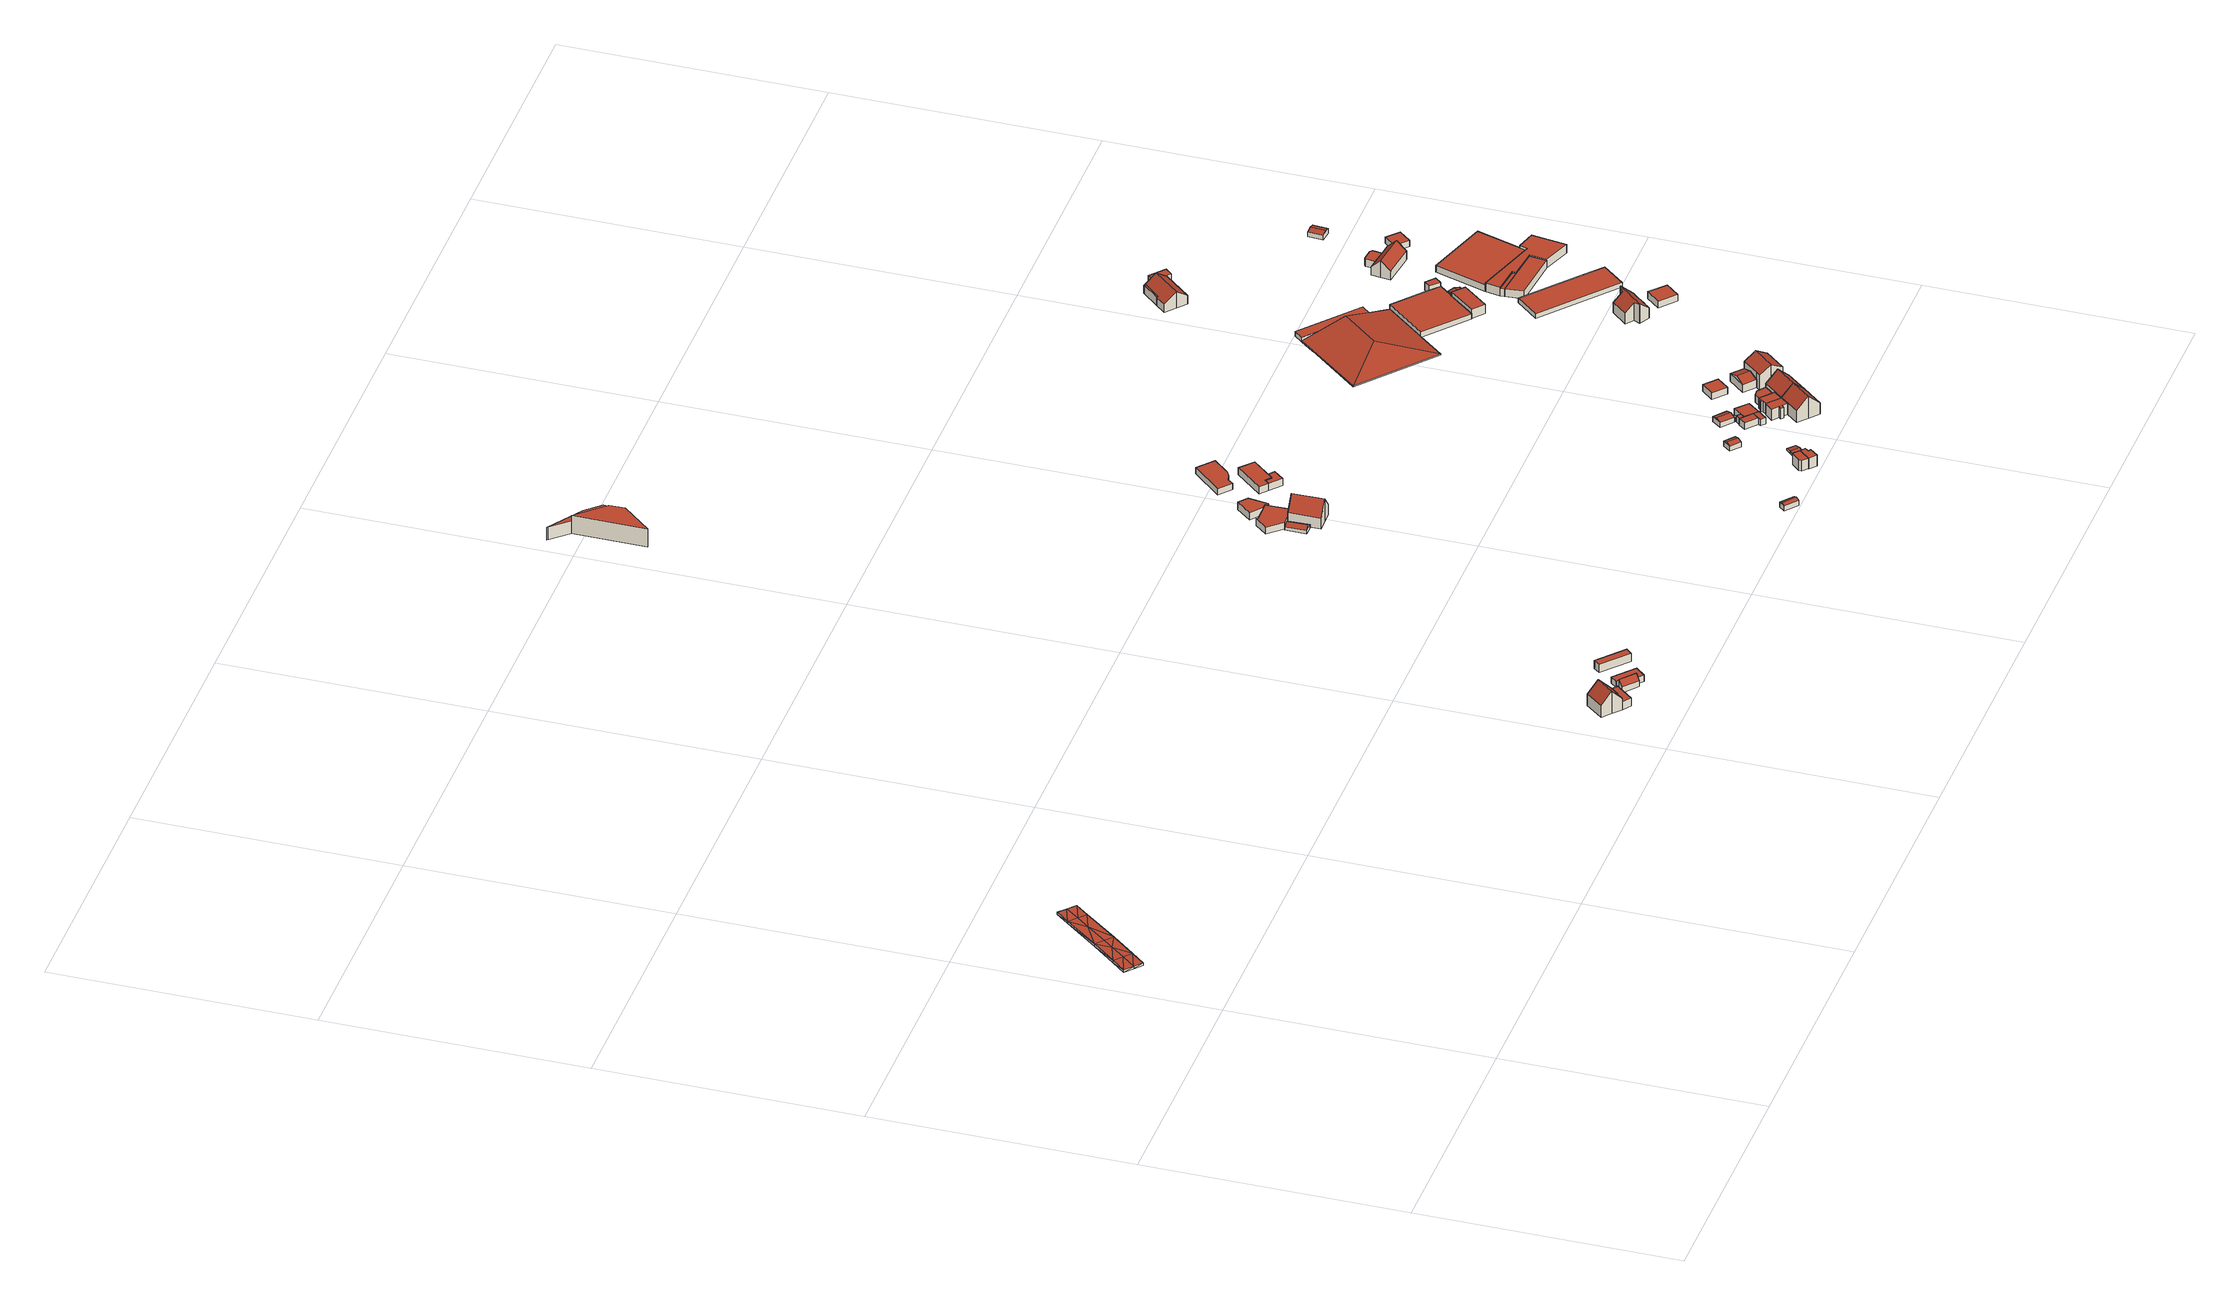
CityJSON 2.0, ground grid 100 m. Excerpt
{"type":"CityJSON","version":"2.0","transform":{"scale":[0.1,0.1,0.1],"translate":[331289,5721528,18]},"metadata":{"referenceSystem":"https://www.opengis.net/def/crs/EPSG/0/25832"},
"CityObjects":{
"building1":{"type":"Building","attributes":{"Geometrietyp2DReferenz":"2000","Gemeindeschluessel":"05170048","function":"53001_1800","roofType":"9999","measuredHeight":1},"geometry":[{"type":"Solid","lod":"2","boundaries":[[[[0,1,2]],[[1,3,2]],[[4,5,0]],[[5,1,0]],[[6,7,4]],[[7,5,4]],[[8,9,6]],[[9,7,6]],[[10,11,8]],[[11,9,8]],[[12,13,10]],[[13,11,10]],[[14,15,12]],[[15,13,12]],[[16,17,14]],[[17,15,14]],[[18,19,16]],[[19,17,16]],[[20,21,18]],[[21,19,18]],[[22,23,20]],[[3,23,22]],[[23,21,20]],[[2,3,22]],[[3,1,24]],[[24,1,5]],[[24,5,25]],[[25,5,7]],[[25,7,26]],[[26,7,27]],[[27,7,9]],[[27,9,28]],[[28,9,13]],[[13,9,11]],[[28,13,15]],[[28,15,17]],[[21,23,3]],[[21,3,24]],[[21,24,25]],[[21,25,19]],[[19,25,26]],[[19,26,27]],[[19,27,17]],[[17,27,28]],[[2,29,0]],[[29,4,0]],[[29,30,4]],[[30,6,4]],[[30,31,6]],[[31,32,6]],[[32,8,6]],[[32,33,8]],[[33,12,8]],[[12,10,8]],[[33,14,12]],[[33,16,14]],[[20,2,22]],[[20,29,2]],[[20,30,29]],[[20,18,30]],[[18,31,30]],[[18,32,31]],[[18,16,32]],[[16,33,32]]]],"semantics":{"surfaces":[{"type":"WallSurface"},{"type":"GroundSurface"},{"type":"RoofSurface"}],"values":[[0,0,0,0,0,0,0,0,0,0,0,0,0,0,0,0,0,0,0,0,0,0,0,0,1,1,1,1,1,1,1,1,1,1,1,1,1,1,1,1,1,1,1,1,2,2,2,2,2,2,2,2,2,2,2,2,2,2,2,2,2,2,2,2]]}}]},
"building2":{"type":"Building","attributes":{"Geometrietyp2DReferenz":"3000","Gemeindeschluessel":"05170048","function":"31001_1010","roofType":"3100","measuredHeight":9.38},"address":[{"country":"Germany","locality":"Wesel","thoroughfareNumber":"55","thoroughfareName":"Solvaystraße"}],"geometry":[{"type":"Solid","lod":"2","boundaries":[[[[34,35,36,37]],[[38,39,35,34]],[[40,41,39,38]],[[42,43,41,40]],[[44,45,43,42]],[[46,47,45,44]],[[48,49,47,46]],[[37,36,49,48]],[[48,46,44,42,40,37]],[[38,34,37,40]],[[35,39,41,43,45,47,49,36]]]],"semantics":{"surfaces":[{"type":"WallSurface"},{"type":"RoofSurface"},{"type":"GroundSurface"}],"values":[[0,0,0,0,0,0,0,0,1,1,2]]}}]},
"building3":{"type":"Building","attributes":{"Geometrietyp2DReferenz":"3000","Gemeindeschluessel":"05170048","function":"51009_1610","roofType":"1000","measuredHeight":3.4},"geometry":[{"type":"Solid","lod":"2","boundaries":[[[[50,45,47,51]],[[52,43,45,50]],[[53,54,43,52]],[[55,56,54,53]],[[57,49,56,55]],[[51,47,49,57]],[[55,53,52,50,51,57]],[[45,43,54,56,49,47]]]],"semantics":{"surfaces":[{"type":"WallSurface"},{"type":"RoofSurface"},{"type":"GroundSurface"}],"values":[[0,0,0,0,0,0,1,2]]}}]},
"building4":{"type":"Building","attributes":{"Geometrietyp2DReferenz":"3000","Gemeindeschluessel":"05170048","function":"31001_2463","roofType":"3100","measuredHeight":4.65},"address":[{"country":"Germany","locality":"Wesel","thoroughfareNumber":"55","thoroughfareName":"Solvaystraße"}],"geometry":[{"type":"Solid","lod":"2","boundaries":[[[[58,59,60,61]],[[62,63,59,58]],[[64,65,63,62]],[[66,67,65,64]],[[68,69,67,66]],[[70,71,69,68]],[[61,60,71,70]],[[64,62,58,66]],[[61,70,68,66,58]],[[59,63,65,67,69,71,60]]]],"semantics":{"surfaces":[{"type":"WallSurface"},{"type":"RoofSurface"},{"type":"GroundSurface"}],"values":[[0,0,0,0,0,0,0,1,1,2]]}}]},
"building5":{"type":"Building","attributes":{"Geometrietyp2DReferenz":"3000","Gemeindeschluessel":"05170048","function":"51009_1610","roofType":"1000","measuredHeight":2.61},"geometry":[{"type":"Solid","lod":"2","boundaries":[[[[72,73,74,75]],[[76,69,73,72]],[[77,65,69,76]],[[78,63,65,77]],[[79,80,63,78]],[[75,74,80,79]],[[78,77,76,72,75,79]],[[73,69,65,63,80,74]]]],"semantics":{"surfaces":[{"type":"WallSurface"},{"type":"RoofSurface"},{"type":"GroundSurface"}],"values":[[0,0,0,0,0,0,1,2]]}}]},
"building6":{"type":"Building","attributes":{"Geometrietyp2DReferenz":"3000","Gemeindeschluessel":"05170048","function":"31001_2500","roofType":"1000","measuredHeight":3.38},"geometry":[{"type":"Solid","lod":"2","boundaries":[[[[81,82,83,84]],[[85,86,82,81]],[[87,88,86,85]],[[84,83,88,87]],[[85,81,84,87]],[[82,86,88,83]]]],"semantics":{"surfaces":[{"type":"WallSurface"},{"type":"RoofSurface"},{"type":"GroundSurface"}],"values":[[0,0,0,0,1,2]]}}]},
"building7":{"type":"Building","attributes":{"Geometrietyp2DReferenz":"3000","Gemeindeschluessel":"05170048","function":"51009_1750","roofType":"9999","measuredHeight":7.68},"geometry":[{"type":"Solid","lod":"2","boundaries":[[[[89,90,91,92]],[[90,93,94,91]],[[89,95,93,90]],[[92,96,95,89]],[[91,94,96,92]],[[93,95,96,94]]]],"semantics":{"surfaces":[{"type":"RoofSurface"},{"type":"WallSurface"},{"type":"GroundSurface"}],"values":[[0,1,1,1,1,2]]}}]},
"building8":{"type":"Building","attributes":{"Geometrietyp2DReferenz":"3000","Gemeindeschluessel":"05170048","function":"51009_1750","roofType":"9999","measuredHeight":5.39},"geometry":[{"type":"Solid","lod":"2","boundaries":[[[[97,98,99,100,101,102,103,104,105]],[[103,106,107,104]],[[102,108,106,103]],[[101,109,108,102]],[[100,110,109,101]],[[99,111,110,100]],[[98,96,111,99]],[[97,95,96,98]],[[105,93,95,97]],[[104,107,93,105]],[[106,108,109,110,111,96,95,93,107]]]],"semantics":{"surfaces":[{"type":"RoofSurface"},{"type":"WallSurface"},{"type":"GroundSurface"}],"values":[[0,1,1,1,1,1,1,1,1,1,2]]}}]},
"building9":{"type":"Building","attributes":{"Geometrietyp2DReferenz":"3000","Gemeindeschluessel":"05170048","function":"51009_1610","roofType":"3100","measuredHeight":2.45},"geometry":[{"type":"Solid","lod":"2","boundaries":[[[[112,113,114,115]],[[116,117,113,112]],[[118,119,117,116]],[[115,114,119,118]],[[112,120,116]],[[118,121,115]],[[115,121,120,112]],[[116,120,121,118]],[[113,117,119,114]]]],"semantics":{"surfaces":[{"type":"WallSurface"},{"type":"RoofSurface"},{"type":"GroundSurface"}],"values":[[0,0,0,0,0,0,1,1,2]]}}]},
"building10":{"type":"Building","attributes":{"Geometrietyp2DReferenz":"3000","Gemeindeschluessel":"05170048","function":"31001_2463","roofType":"1000","measuredHeight":2.96},"address":[{"country":"Germany","locality":"Wesel","thoroughfareNumber":"24","thoroughfareName":"Solvaystraße"}],"geometry":[{"type":"Solid","lod":"2","boundaries":[[[[122,123,124,125]],[[126,127,123,122]],[[128,129,127,126]],[[130,131,129,128]],[[132,133,131,130]],[[134,135,133,132]],[[125,124,135,134]],[[132,130,128,126,122,125,134]],[[123,127,129,131,133,135,124]]]],"semantics":{"surfaces":[{"type":"WallSurface"},{"type":"RoofSurface"},{"type":"GroundSurface"}],"values":[[0,0,0,0,0,0,0,1,2]]}}]},
"building11":{"type":"Building","attributes":{"Geometrietyp2DReferenz":"3000","Gemeindeschluessel":"05170048","function":"31001_1210","roofType":"3100","measuredHeight":9.82},"address":[{"country":"Germany","locality":"Wesel","thoroughfareNumber":"24","thoroughfareName":"Solvaystraße"}],"geometry":[{"type":"Solid","lod":"2","boundaries":[[[[136,137,138,139]],[[140,141,137,136]],[[142,143,141,140]],[[144,145,143,142]],[[146,147,145,144]],[[148,149,147,146]],[[139,138,149,148]],[[140,136,139,142]],[[148,146,144,142,139]],[[137,141,143,145,147,149,138]]]],"semantics":{"surfaces":[{"type":"WallSurface"},{"type":"RoofSurface"},{"type":"GroundSurface"}],"values":[[0,0,0,0,0,0,0,1,1,2]]}}]},
"building12":{"type":"Building","attributes":{"Geometrietyp2DReferenz":"3000","Gemeindeschluessel":"05170048","function":"51009_1611","roofType":"1000","measuredHeight":3.05},"geometry":[{"type":"Solid","lod":"2","boundaries":[[[[150,151,152,153]],[[154,155,151,150]],[[156,131,155,154]],[[157,158,131,156]],[[159,160,158,157]],[[161,162,160,159]],[[153,152,162,161]],[[159,157,156,154,150,153,161]],[[151,155,131,158,160,162,152]]]],"semantics":{"surfaces":[{"type":"WallSurface"},{"type":"RoofSurface"},{"type":"GroundSurface"}],"values":[[0,0,0,0,0,0,0,1,2]]}}]},
"building13":{"type":"Building","attributes":{"Geometrietyp2DReferenz":"3000","Gemeindeschluessel":"05170048","function":"31001_1313","roofType":"3100","measuredHeight":2.72},"address":[{"country":"Germany","locality":"Wesel","thoroughfareNumber":"7","thoroughfareName":"Fossegatt"}],"geometry":[{"type":"Solid","lod":"2","boundaries":[[[[163,164,165,166]],[[167,168,164,163]],[[169,170,168,167]],[[166,165,170,169]],[[163,171,167]],[[169,172,166]],[[166,172,171,163]],[[167,171,172,169]],[[164,168,170,165]]]],"semantics":{"surfaces":[{"type":"WallSurface"},{"type":"RoofSurface"},{"type":"GroundSurface"}],"values":[[0,0,0,0,0,0,1,1,2]]}}]},
"building14":{"type":"Building","attributes":{"Geometrietyp2DReferenz":"3000","Gemeindeschluessel":"05170048","function":"51009_1610","roofType":"1000","measuredHeight":2.9},"geometry":[{"type":"Solid","lod":"2","boundaries":[[[[173,174,175,176]],[[177,178,174,173]],[[179,180,178,177]],[[181,182,180,179]],[[183,184,182,181]],[[176,175,184,183]],[[181,179,177,173,176,183]],[[174,178,180,182,184,175]]]],"semantics":{"surfaces":[{"type":"WallSurface"},{"type":"RoofSurface"},{"type":"GroundSurface"}],"values":[[0,0,0,0,0,0,1,2]]}}]},
"building15":{"type":"Building","attributes":{"Geometrietyp2DReferenz":"3000","Gemeindeschluessel":"05170048","function":"31001_2463","roofType":"1000","measuredHeight":3.03},"address":[{"country":"Germany","locality":"Wesel","thoroughfareNumber":"24","thoroughfareName":"Solvaystraße"}],"geometry":[{"type":"Solid","lod":"2","boundaries":[[[[185,186,187,188]],[[189,184,186,185]],[[190,182,184,189]],[[191,180,182,190]],[[192,193,180,191]],[[188,187,193,192]],[[191,190,189,185,188,192]],[[186,184,182,180,193,187]]]],"semantics":{"surfaces":[{"type":"WallSurface"},{"type":"RoofSurface"},{"type":"GroundSurface"}],"values":[[0,0,0,0,0,0,1,2]]}}]},
"building16":{"type":"Building","attributes":{"Geometrietyp2DReferenz":"3000","Gemeindeschluessel":"05170048","function":"51009_1610","roofType":"1000","measuredHeight":2.67},"geometry":[{"type":"Solid","lod":"2","boundaries":[[[[194,195,196,197]],[[198,199,195,194]],[[200,201,199,198]],[[202,203,201,200]],[[204,205,203,202]],[[206,207,205,204]],[[197,196,207,206]],[[204,202,200,198,194,197,206]],[[195,199,201,203,205,207,196]]]],"semantics":{"surfaces":[{"type":"WallSurface"},{"type":"RoofSurface"},{"type":"GroundSurface"}],"values":[[0,0,0,0,0,0,0,1,2]]}}]},
"building17":{"type":"Building","attributes":{"Geometrietyp2DReferenz":"3000","Gemeindeschluessel":"05170048","function":"51009_1610","roofType":"1000","measuredHeight":4.44},"geometry":[{"type":"Solid","lod":"2","boundaries":[[[[208,209,210,211]],[[212,213,209,208]],[[214,215,213,212]],[[216,217,215,214]],[[218,219,217,216]],[[211,210,219,218]],[[216,214,212,208,211,218]],[[209,213,215,217,219,210]]]],"semantics":{"surfaces":[{"type":"WallSurface"},{"type":"RoofSurface"},{"type":"GroundSurface"}],"values":[[0,0,0,0,0,0,1,2]]}}]},
"building18":{"type":"Building","attributes":{"Geometrietyp2DReferenz":"3000","Gemeindeschluessel":"05170048","function":"31001_1010","roofType":"1000","measuredHeight":4.68},"address":[{"country":"Germany","locality":"Wesel","thoroughfareNumber":"70","thoroughfareName":"Venloer Straße"}],"geometry":[{"type":"Solid","lod":"2","boundaries":[[[[208,220,221,212]],[[222,223,220,208]],[[224,225,223,222]],[[226,227,225,224]],[[228,229,227,226]],[[212,221,229,228]],[[226,224,222,208,212,228]],[[220,223,225,227,229,221]]]],"semantics":{"surfaces":[{"type":"WallSurface"},{"type":"RoofSurface"},{"type":"GroundSurface"}],"values":[[0,0,0,0,0,0,1,2]]}}]},
"building19":{"type":"Building","attributes":{"Geometrietyp2DReferenz":"3000","Gemeindeschluessel":"05170048","function":"51009_1610","roofType":"3100","measuredHeight":1.16},"geometry":[{"type":"Solid","lod":"2","boundaries":[[[[230,231,232,233]],[[234,235,231,230]],[[236,237,235,234]],[[238,239,237,236]],[[240,241,239,238]],[[242,243,241,240]],[[233,232,243,242]],[[238,236,234,240]],[[230,233,242,240,234]],[[231,235,237,239,241,243,232]]]],"semantics":{"surfaces":[{"type":"WallSurface"},{"type":"RoofSurface"},{"type":"GroundSurface"}],"values":[[0,0,0,0,0,0,0,1,1,2]]}}]},
"building20":{"type":"Building","attributes":{"Geometrietyp2DReferenz":"3000","Gemeindeschluessel":"05170048","function":"31001_1313","roofType":"3100","measuredHeight":2.68},"address":[{"country":"Germany","locality":"Wesel","thoroughfareNumber":"68","thoroughfareName":"Venloer Straße"}],"geometry":[{"type":"Solid","lod":"2","boundaries":[[[[244,245,246,247]],[[248,249,245,244]],[[250,251,249,248]],[[247,246,251,250]],[[244,252,248]],[[250,253,247]],[[247,253,252,244]],[[248,252,253,250]],[[245,249,251,246]]]],"semantics":{"surfaces":[{"type":"WallSurface"},{"type":"RoofSurface"},{"type":"GroundSurface"}],"values":[[0,0,0,0,0,0,1,1,2]]}}]},
"building21":{"type":"Building","attributes":{"Geometrietyp2DReferenz":"3000","Gemeindeschluessel":"05170048","function":"31001_2723","roofType":"1000","measuredHeight":2.75},"address":[{"country":"Germany","locality":"Wesel","thoroughfareNumber":"68","thoroughfareName":"Venloer Straße"}],"geometry":[{"type":"Solid","lod":"2","boundaries":[[[[254,255,256,257]],[[258,259,255,254]],[[260,261,259,258]],[[262,263,261,260]],[[257,256,263,262]],[[260,258,254,257,262]],[[255,259,261,263,256]]]],"semantics":{"surfaces":[{"type":"WallSurface"},{"type":"RoofSurface"},{"type":"GroundSurface"}],"values":[[0,0,0,0,0,1,2]]}}]},
"building22":{"type":"Building","attributes":{"Geometrietyp2DReferenz":"3000","Gemeindeschluessel":"05170048","function":"31001_2723","roofType":"1000","measuredHeight":2.52},"address":[{"country":"Germany","locality":"Wesel","thoroughfareNumber":"67","thoroughfareName":"Venloer Straße"}],"geometry":[{"type":"Solid","lod":"2","boundaries":[[[[264,265,266,267]],[[257,268,265,264]],[[262,269,268,257]],[[267,266,269,262]],[[257,264,267,262]],[[265,268,269,266]]]],"semantics":{"surfaces":[{"type":"WallSurface"},{"type":"RoofSurface"},{"type":"GroundSurface"}],"values":[[0,0,0,0,1,2]]}}]},
"building23":{"type":"Building","attributes":{"Geometrietyp2DReferenz":"3000","Gemeindeschluessel":"05170048","function":"31001_2723","roofType":"3100","measuredHeight":2.71},"address":[{"country":"Germany","locality":"Wesel","thoroughfareNumber":"67","thoroughfareName":"Venloer Straße"}],"geometry":[{"type":"Solid","lod":"2","boundaries":[[[[270,271,272,273]],[[274,275,271,270]],[[276,277,275,274]],[[273,272,277,276]],[[270,278,274]],[[276,279,273]],[[273,279,278,270]],[[274,278,279,276]],[[271,275,277,272]]]],"semantics":{"surfaces":[{"type":"WallSurface"},{"type":"RoofSurface"},{"type":"GroundSurface"}],"values":[[0,0,0,0,0,0,1,1,2]]}}]},
"building24":{"type":"Building","attributes":{"Geometrietyp2DReferenz":"3000","Gemeindeschluessel":"05170048","function":"31001_2463","roofType":"1000","measuredHeight":2.63},"address":[{"country":"Germany","locality":"Wesel","thoroughfareNumber":"68","thoroughfareName":"Venloer Straße"}],"geometry":[{"type":"Solid","lod":"2","boundaries":[[[[280,281,282,254]],[[283,284,281,280]],[[285,286,284,283]],[[258,287,286,285]],[[254,282,287,258]],[[285,283,280,254,258]],[[281,284,286,287,282]]]],"semantics":{"surfaces":[{"type":"WallSurface"},{"type":"RoofSurface"},{"type":"GroundSurface"}],"values":[[0,0,0,0,0,1,2]]}}]},
"building25":{"type":"Building","attributes":{"Geometrietyp2DReferenz":"3000","Gemeindeschluessel":"05170048","function":"31001_2723","roofType":"1000","measuredHeight":2.52},"address":[{"country":"Germany","locality":"Wesel","thoroughfareNumber":"67","thoroughfareName":"Venloer Straße"}],"geometry":[{"type":"Solid","lod":"2","boundaries":[[[[288,289,265,264]],[[290,291,289,288]],[[280,292,291,290]],[[254,293,292,280]],[[257,268,293,254]],[[264,265,268,257]],[[254,280,290,288,264,257]],[[289,291,292,293,268,265]]]],"semantics":{"surfaces":[{"type":"WallSurface"},{"type":"RoofSurface"},{"type":"GroundSurface"}],"values":[[0,0,0,0,0,0,1,2]]}}]},
"building26":{"type":"Building","attributes":{"Geometrietyp2DReferenz":"3000","Gemeindeschluessel":"05170048","function":"31001_2723","roofType":"9999","measuredHeight":4.58},"address":[{"country":"Germany","locality":"Wesel","thoroughfareNumber":"68","thoroughfareName":"Venloer Straße"}],"geometry":[{"type":"Solid","lod":"2","boundaries":[[[[294,295,296,297,298,299,300,301]],[[299,302,303,300]],[[298,304,302,299]],[[297,305,304,298]],[[296,306,305,297]],[[295,307,306,296]],[[294,308,307,295]],[[301,309,308,294]],[[300,303,309,301]],[[302,304,305,306,307,308,309,303]]]],"semantics":{"surfaces":[{"type":"RoofSurface"},{"type":"WallSurface"},{"type":"GroundSurface"}],"values":[[0,1,1,1,1,1,1,1,1,2]]}}]},
"building27":{"type":"Building","attributes":{"Geometrietyp2DReferenz":"3000","Gemeindeschluessel":"05170048","function":"31001_1010","roofType":"3100","measuredHeight":9.3},"address":[{"country":"Germany","locality":"Wesel","thoroughfareNumber":"68","thoroughfareName":"Venloer Straße"}],"geometry":[{"type":"Solid","lod":"2","boundaries":[[[[310,311,312,313]],[[314,315,311,310]],[[316,317,315,314]],[[318,319,317,316]],[[320,321,319,318]],[[322,323,321,320]],[[313,312,323,322]],[[316,314,310,313,318]],[[322,320,318,313]],[[311,315,317,319,321,323,312]]]],"semantics":{"surfaces":[{"type":"WallSurface"},{"type":"RoofSurface"},{"type":"GroundSurface"}],"values":[[0,0,0,0,0,0,0,1,1,2]]}}]},
"building28":{"type":"Building","attributes":{"Geometrietyp2DReferenz":"3000","Gemeindeschluessel":"05170048","function":"31001_1010","roofType":"1000","measuredHeight":4.31},"address":[{"country":"Germany","locality":"Wesel","thoroughfareNumber":"67","thoroughfareName":"Venloer Straße"}],"geometry":[{"type":"Solid","lod":"2","boundaries":[[[[324,325,326,327]],[[328,329,325,324]],[[330,331,329,328]],[[332,333,331,330]],[[334,335,333,332]],[[300,336,335,334]],[[301,337,336,300]],[[327,326,337,301]],[[300,334,332,330,328,324,327,301]],[[325,329,331,333,335,336,337,326]]]],"semantics":{"surfaces":[{"type":"WallSurface"},{"type":"RoofSurface"},{"type":"GroundSurface"}],"values":[[0,0,0,0,0,0,0,0,1,2]]}}]},
"building29":{"type":"Building","attributes":{"Geometrietyp2DReferenz":"3000","Gemeindeschluessel":"05170048","function":"51009_1610","roofType":"1000","measuredHeight":3.12},"geometry":[{"type":"Solid","lod":"2","boundaries":[[[[338,339,340,341]],[[342,335,339,338]],[[343,344,335,342]],[[345,346,344,343]],[[341,340,346,345]],[[343,342,338,341,345]],[[339,335,344,346,340]]]],"semantics":{"surfaces":[{"type":"WallSurface"},{"type":"RoofSurface"},{"type":"GroundSurface"}],"values":[[0,0,0,0,0,1,2]]}}]},
"building30":{"type":"Building","attributes":{"Geometrietyp2DReferenz":"3000","Gemeindeschluessel":"05170048","function":"31001_1010","roofType":"3100","measuredHeight":9.11},"address":[{"country":"Germany","locality":"Wesel","thoroughfareNumber":"67","thoroughfareName":"Venloer Straße"}],"geometry":[{"type":"Solid","lod":"2","boundaries":[[[[316,336,347,318]],[[348,335,336,316]],[[349,339,335,348]],[[350,351,339,349]],[[352,353,351,350]],[[320,354,353,352]],[[318,347,354,320]],[[349,348,316,318,350]],[[320,352,350,318]],[[336,335,339,351,353,354,347]]]],"semantics":{"surfaces":[{"type":"WallSurface"},{"type":"RoofSurface"},{"type":"GroundSurface"}],"values":[[0,0,0,0,0,0,0,1,1,2]]}}]},
"building31":{"type":"Building","attributes":{"Geometrietyp2DReferenz":"3000","Gemeindeschluessel":"05170048","function":"31001_2463","roofType":"1000","measuredHeight":2.8},"address":[{"country":"Germany","locality":"Wesel","thoroughfareNumber":"66","thoroughfareName":"Venloer Straße"}],"geometry":[{"type":"Solid","lod":"2","boundaries":[[[[355,356,357,358]],[[359,360,356,355]],[[361,362,360,359]],[[358,357,362,361]],[[359,355,358,361]],[[356,360,362,357]]]],"semantics":{"surfaces":[{"type":"WallSurface"},{"type":"RoofSurface"},{"type":"GroundSurface"}],"values":[[0,0,0,0,1,2]]}}]},
"building32":{"type":"Building","attributes":{"Geometrietyp2DReferenz":"3000","Gemeindeschluessel":"05170048","function":"31001_1010","roofType":"3100","measuredHeight":4.46},"address":[{"country":"Germany","locality":"Wesel","thoroughfareNumber":"66","thoroughfareName":"Venloer Straße"}],"geometry":[{"type":"Solid","lod":"2","boundaries":[[[[363,364,365,366]],[[367,368,364,363]],[[369,370,368,367]],[[366,365,370,369]],[[363,371,367]],[[369,372,366]],[[366,372,371,363]],[[367,371,372,369]],[[364,368,370,365]]]],"semantics":{"surfaces":[{"type":"WallSurface"},{"type":"RoofSurface"},{"type":"GroundSurface"}],"values":[[0,0,0,0,0,0,1,1,2]]}}]},
"building33":{"type":"Building","attributes":{"Geometrietyp2DReferenz":"3000","Gemeindeschluessel":"05170048","function":"31001_1010","roofType":"3100","measuredHeight":8.96},"address":[{"country":"Germany","locality":"Wesel","thoroughfareNumber":"66","thoroughfareName":"Venloer Straße"}],"geometry":[{"type":"Solid","lod":"2","boundaries":[[[[373,374,375,376]],[[377,378,374,373]],[[379,368,378,377]],[[380,364,368,379]],[[381,382,364,380]],[[383,384,382,381]],[[385,386,384,383]],[[376,375,386,385]],[[380,379,377,373,381]],[[376,385,383,381,373]],[[374,378,368,364,382,384,386,375]]]],"semantics":{"surfaces":[{"type":"WallSurface"},{"type":"RoofSurface"},{"type":"GroundSurface"}],"values":[[0,0,0,0,0,0,0,0,1,1,2]]}}]},
"building34":{"type":"Building","attributes":{"Gemeindeschluessel":"05170048","Geometrietyp2DReferenz":"3000","function":"31001_2740"},"address":[{"country":"Germany","locality":"Wesel","thoroughfareNumber":"60","thoroughfareName":"Venloer Straße"}],"children":["building34-1","building34-2","building34-3"]},
"building34-1":{"type":"BuildingPart","attributes":{"roofType":"5000","measuredHeight":4.05},"parents":["building34"],"geometry":[{"type":"MultiSurface","lod":"2","boundaries":[[[387,388,389,390]],[[391,392,388,387]],[[393,394,392,391]],[[395,396,397,398]],[[399,400,401,402]],[[390,389,400,399]],[[403,393,391,387,390,404]],[[390,399,404]],[[399,402,395,398,403,404]],[[388,392,394,405,397,396,401,400,389]],[[406,403,407]],[[394,393,406,407,405]],[[403,398,408,407]],[[405,407,408,397]],[[395,402,401,396]]],"semantics":{"surfaces":[{"type":"WallSurface"},{"type":"RoofSurface"},{"type":"GroundSurface"},{"type":"ClosureSurface"}],"values":[0,0,0,0,0,0,1,1,1,2,0,3,0,3,3]}}]},
"building34-2":{"type":"BuildingPart","attributes":{"roofType":"1000","measuredHeight":2.25},"parents":["building34"],"geometry":[{"type":"MultiSurface","lod":"2","boundaries":[[[409,410,411,412]],[[413,414,410,409]],[[415,416,414,413]],[[417,418,416,415]],[[419,401,418,417]],[[420,421,396,422]],[[423,424,421,420]],[[425,426,424,423]],[[412,411,426,425]],[[423,420,422,419,417,415,413,409,412,425]],[[410,414,416,418,401,396,421,424,426,411]],[[419,422,395,402]],[[396,401,402,395]]],"semantics":{"surfaces":[{"type":"WallSurface"},{"type":"RoofSurface"},{"type":"GroundSurface"},{"type":"ClosureSurface"}],"values":[0,0,0,0,0,0,0,0,0,1,2,0,3]}}]},
"building34-3":{"type":"BuildingPart","attributes":{"roofType":"9999","measuredHeight":1.84},"parents":["building34"],"geometry":[{"type":"MultiSurface","lod":"2","boundaries":[[[427,428,429,408]],[[428,430,394,429]],[[427,431,430,428]],[[408,397,431,427]],[[406,429,393]],[[407,406,393,394,405]],[[408,407,405,397]],[[430,431,397,394]]],"semantics":{"surfaces":[{"type":"RoofSurface"},{"type":"WallSurface"},{"type":"GroundSurface"}],"values":[0,1,1,1,1,1,1,2]}}]},
"building35":{"type":"Building","attributes":{"Geometrietyp2DReferenz":"3000","Gemeindeschluessel":"05170048","function":"31001_1010","roofType":"3100","measuredHeight":8.23},"address":[{"country":"Germany","locality":"Wesel","thoroughfareNumber":"60a","thoroughfareName":"Venloer Straße"}],"geometry":[{"type":"Solid","lod":"2","boundaries":[[[[432,433,434,435]],[[436,437,433,432]],[[438,439,437,436]],[[440,441,439,438]],[[442,443,441,440]],[[444,445,443,442]],[[446,447,445,444]],[[448,449,447,446]],[[450,451,449,448]],[[452,453,451,450]],[[454,455,453,452]],[[456,457,455,454]],[[458,459,457,456]],[[435,434,459,458]],[[432,435,458,456,454,452,450,436]],[[448,446,444,442,440,438,436,450]],[[433,437,439,441,443,445,447,449,451,453,455,457,459,434]]]],"semantics":{"surfaces":[{"type":"WallSurface"},{"type":"RoofSurface"},{"type":"GroundSurface"}],"values":[[0,0,0,0,0,0,0,0,0,0,0,0,0,0,1,1,2]]}}]},
"building36":{"type":"Building","attributes":{"Geometrietyp2DReferenz":"3000","Gemeindeschluessel":"05170048","function":"31001_2740","roofType":"1000","measuredHeight":3.7},"address":[{"country":"Germany","locality":"Wesel","thoroughfareNumber":"60","thoroughfareName":"Venloer Straße"}],"geometry":[{"type":"Solid","lod":"2","boundaries":[[[[460,461,462,463]],[[464,465,461,460]],[[466,467,465,464]],[[468,469,467,466]],[[470,471,469,468]],[[463,462,471,470]],[[468,466,464,460,463,470]],[[461,465,467,469,471,462]]]],"semantics":{"surfaces":[{"type":"WallSurface"},{"type":"RoofSurface"},{"type":"GroundSurface"}],"values":[[0,0,0,0,0,0,1,2]]}}]},
"building37":{"type":"Building","attributes":{"Gemeindeschluessel":"05170048","Geometrietyp2DReferenz":"3000","function":"31001_1010"},"address":[{"country":"Germany","locality":"Wesel","thoroughfareNumber":"37","thoroughfareName":"Solvaystraße"}],"children":["building37-1","building37-2"]},
"building37-1":{"type":"BuildingPart","attributes":{"roofType":"3100","measuredHeight":6.73},"parents":["building37"],"geometry":[{"type":"Solid","lod":"2","boundaries":[[[[472,473,474,475]],[[476,477,473,472]],[[478,479,477,476]],[[480,481,479,478]],[[482,483,481,480]],[[484,485,483,482]],[[486,487,485,484]],[[472,475,488,489,486,484,482,476]],[[480,478,476,482]],[[473,477,479,481,483,485,487,490,491,474]],[[486,489,490,487]],[[489,488,491,490]],[[488,475,474,491]]]],"semantics":{"surfaces":[{"type":"WallSurface"},{"type":"RoofSurface"},{"type":"GroundSurface"},{"type":"ClosureSurface"}],"values":[[0,0,0,0,0,0,0,1,1,2,3,3,3]]}}]},
"building37-2":{"type":"BuildingPart","attributes":{"roofType":"1000","measuredHeight":3.65},"address":[{"country":"Germany","locality":"Wesel","thoroughfareNumber":"37","thoroughfareName":"Solvaystraße"}],"parents":["building37"],"geometry":[{"type":"MultiSurface","lod":"2","boundaries":[[[492,474,487,493]],[[489,488,492,493]],[[491,490,487,474]],[[492,488,475]],[[475,488,491,474]],[[488,489,490,491]],[[493,486,489]],[[489,486,487,490]]],"semantics":{"surfaces":[{"type":"WallSurface"},{"type":"RoofSurface"},{"type":"GroundSurface"},{"type":"ClosureSurface"}],"values":[0,1,2,0,3,3,0,3]}}]},
"building38":{"type":"Building","attributes":{"Geometrietyp2DReferenz":"3000","Gemeindeschluessel":"05170048","function":"31001_2463","roofType":"1000","measuredHeight":2.7},"address":[{"country":"Germany","locality":"Wesel","thoroughfareNumber":"60a","thoroughfareName":"Venloer Straße"}],"geometry":[{"type":"Solid","lod":"2","boundaries":[[[[494,495,496,497]],[[498,499,495,494]],[[500,501,499,498]],[[497,496,501,500]],[[498,494,497,500]],[[495,499,501,496]]]],"semantics":{"surfaces":[{"type":"WallSurface"},{"type":"RoofSurface"},{"type":"GroundSurface"}],"values":[[0,0,0,0,1,2]]}}]},
"building39":{"type":"Building","attributes":{"Geometrietyp2DReferenz":"3000","Gemeindeschluessel":"05170048","function":"31001_2740","roofType":"3100","measuredHeight":2.83},"address":[{"country":"Germany","locality":"Wesel","thoroughfareNumber":"60","thoroughfareName":"Venloer Straße"}],"geometry":[{"type":"Solid","lod":"2","boundaries":[[[[502,503,504,505]],[[506,507,503,502]],[[508,509,507,506]],[[510,511,509,508]],[[512,513,511,510]],[[505,504,513,512]],[[506,502,505,508]],[[512,510,508,505]],[[503,507,509,511,513,504]]]],"semantics":{"surfaces":[{"type":"WallSurface"},{"type":"RoofSurface"},{"type":"GroundSurface"}],"values":[[0,0,0,0,0,0,1,1,2]]}}]},
"building40":{"type":"Building","attributes":{"Geometrietyp2DReferenz":"3000","Gemeindeschluessel":"05170048","function":"31001_2740","roofType":"1000","measuredHeight":1.9},"address":[{"country":"Germany","locality":"Wesel","thoroughfareNumber":"60","thoroughfareName":"Venloer Straße"}],"geometry":[{"type":"Solid","lod":"2","boundaries":[[[[514,515,516,517]],[[518,519,515,514]],[[520,521,519,518]],[[522,523,521,520]],[[517,516,523,522]],[[520,518,514,517,522]],[[515,519,521,523,516]]]],"semantics":{"surfaces":[{"type":"WallSurface"},{"type":"RoofSurface"},{"type":"GroundSurface"}],"values":[[0,0,0,0,0,1,2]]}}]},
"building41":{"type":"Building","attributes":{"Geometrietyp2DReferenz":"3000","Gemeindeschluessel":"05170048","function":"31001_2740","roofType":"1000","measuredHeight":3.42},"address":[{"country":"Germany","locality":"Wesel","thoroughfareNumber":"60","thoroughfareName":"Venloer Straße"}],"geometry":[{"type":"Solid","lod":"2","boundaries":[[[[524,525,526,527]],[[528,529,525,524]],[[530,531,529,528]],[[527,526,531,530]],[[528,524,527,530]],[[525,529,531,526]]]],"semantics":{"surfaces":[{"type":"WallSurface"},{"type":"RoofSurface"},{"type":"GroundSurface"}],"values":[[0,0,0,0,1,2]]}}]},
"building42":{"type":"Building","attributes":{"Geometrietyp2DReferenz":"3000","Gemeindeschluessel":"05170048","function":"31001_2463","roofType":"1000","measuredHeight":2.82},"address":[{"country":"Germany","locality":"Wesel","thoroughfareNumber":"37","thoroughfareName":"Solvaystraße"}],"geometry":[{"type":"Solid","lod":"2","boundaries":[[[[532,533,534,535]],[[536,537,533,532]],[[538,539,537,536]],[[535,534,539,538]],[[536,532,535,538]],[[533,537,539,534]]]],"semantics":{"surfaces":[{"type":"WallSurface"},{"type":"RoofSurface"},{"type":"GroundSurface"}],"values":[[0,0,0,0,1,2]]}}]},
"building43":{"type":"Building","attributes":{"Gemeindeschluessel":"05170048","Geometrietyp2DReferenz":"3000","function":"31001_2741"},"address":[{"country":"Germany","locality":"Wesel","thoroughfareNumber":"60","thoroughfareName":"Venloer Straße"}],"children":["building43-1","building43-2"]},
"building43-1":{"type":"BuildingPart","attributes":{"roofType":"1000","measuredHeight":3.21},"parents":["building43"],"geometry":[{"type":"MultiSurface","lod":"2","boundaries":[[[540,541,542,543]],[[544,545,541,540]],[[546,547,545,544]],[[544,540,543,546]],[[541,545,547,542]],[[548,543,542,549]],[[548,549,547,546]]],"semantics":{"surfaces":[{"type":"WallSurface"},{"type":"RoofSurface"},{"type":"GroundSurface"},{"type":"ClosureSurface"}],"values":[0,0,0,1,2,0,3]}}]},
"building43-2":{"type":"BuildingPart","attributes":{"roofType":"1000","measuredHeight":3.21},"parents":["building43"],"geometry":[{"type":"Solid","lod":"2","boundaries":[[[[548,549,550,551]],[[552,553,547,546]],[[551,550,553,552]],[[546,548,551,552]],[[549,547,553,550]],[[546,547,549,548]]]],"semantics":{"surfaces":[{"type":"WallSurface"},{"type":"RoofSurface"},{"type":"GroundSurface"},{"type":"ClosureSurface"}],"values":[[0,0,0,1,2,3]]}}]},
"building44":{"type":"Building","attributes":{"Geometrietyp2DReferenz":"3000","Gemeindeschluessel":"05170048","function":"31001_2740","roofType":"1000","measuredHeight":3.68},"address":[{"country":"Germany","locality":"Wesel","thoroughfareNumber":"60","thoroughfareName":"Venloer Straße"}],"geometry":[{"type":"Solid","lod":"2","boundaries":[[[[554,555,556,557]],[[558,559,555,554]],[[560,561,559,558]],[[562,563,561,560]],[[564,541,563,562]],[[565,542,541,564]],[[566,549,542,565]],[[567,550,549,566]],[[568,553,550,567]],[[557,556,553,568]],[[567,566,565,564,562,560,558,554,557,568]],[[555,559,561,563,541,542,549,550,553,556]]]],"semantics":{"surfaces":[{"type":"WallSurface"},{"type":"RoofSurface"},{"type":"GroundSurface"}],"values":[[0,0,0,0,0,0,0,0,0,0,1,2]]}}]},
"building45":{"type":"Building","attributes":{"Geometrietyp2DReferenz":"3000","Gemeindeschluessel":"05170048","function":"31001_1010","roofType":"3100","measuredHeight":6.98},"address":[{"country":"Germany","locality":"Wesel","thoroughfareNumber":"6","thoroughfareName":"In de Meer"}],"geometry":[{"type":"Solid","lod":"2","boundaries":[[[[569,570,571,572]],[[573,574,570,569]],[[575,576,574,573]],[[577,578,576,575]],[[579,580,578,577]],[[581,582,580,579]],[[583,584,582,581]],[[572,571,584,583]],[[579,577,575,573,569,581]],[[572,583,581,569]],[[570,574,576,578,580,582,584,571]]]],"semantics":{"surfaces":[{"type":"WallSurface"},{"type":"RoofSurface"},{"type":"GroundSurface"}],"values":[[0,0,0,0,0,0,0,0,1,1,2]]}}]},
"building46":{"type":"Building","attributes":{"Geometrietyp2DReferenz":"3000","Gemeindeschluessel":"05170048","function":"31001_1010","roofType":"1000","measuredHeight":2.99},"address":[{"country":"Germany","locality":"Wesel","thoroughfareNumber":"6","thoroughfareName":"In de Meer"}],"geometry":[{"type":"Solid","lod":"2","boundaries":[[[[585,586,587,588]],[[589,590,586,585]],[[591,592,590,589]],[[593,594,592,591]],[[595,596,594,593]],[[588,587,596,595]],[[593,591,589,585,588,595]],[[586,590,592,594,596,587]]]],"semantics":{"surfaces":[{"type":"WallSurface"},{"type":"RoofSurface"},{"type":"GroundSurface"}],"values":[[0,0,0,0,0,0,1,2]]}}]},
"building47":{"type":"Building","attributes":{"Geometrietyp2DReferenz":"3000","Gemeindeschluessel":"05170048","function":"31001_2740","roofType":"1000","measuredHeight":2.71},"address":[{"country":"Germany","locality":"Wesel","thoroughfareNumber":"60","thoroughfareName":"Venloer Straße"}],"geometry":[{"type":"Solid","lod":"2","boundaries":[[[[597,598,599,600]],[[601,559,598,597]],[[602,555,559,601]],[[603,556,555,602]],[[600,599,556,603]],[[602,601,597,600,603]],[[598,559,555,556,599]]]],"semantics":{"surfaces":[{"type":"WallSurface"},{"type":"RoofSurface"},{"type":"GroundSurface"}],"values":[[0,0,0,0,0,1,2]]}}]},
"building48":{"type":"Building","attributes":{"Geometrietyp2DReferenz":"3000","Gemeindeschluessel":"05170048","function":"31001_2463","roofType":"1000","measuredHeight":2.42},"address":[{"country":"Germany","locality":"Wesel","thoroughfareNumber":"6","thoroughfareName":"In de Meer"}],"geometry":[{"type":"Solid","lod":"2","boundaries":[[[[604,605,606,607]],[[608,609,605,604]],[[610,611,609,608]],[[607,606,611,610]],[[608,604,607,610]],[[605,609,611,606]]]],"semantics":{"surfaces":[{"type":"WallSurface"},{"type":"RoofSurface"},{"type":"GroundSurface"}],"values":[[0,0,0,0,1,2]]}}]},
"building49":{"type":"Building","attributes":{"Geometrietyp2DReferenz":"3000","Gemeindeschluessel":"05170048","function":"31001_1313","roofType":"3100","measuredHeight":2.65},"address":[{"country":"Germany","locality":"Wesel","thoroughfareNumber":"6","thoroughfareName":"In de Meer"}],"geometry":[{"type":"Solid","lod":"2","boundaries":[[[[612,613,614,615]],[[616,617,613,612]],[[618,619,617,616]],[[615,614,619,618]],[[612,620,616]],[[618,621,615]],[[615,621,620,612]],[[616,620,621,618]],[[613,617,619,614]]]],"semantics":{"surfaces":[{"type":"WallSurface"},{"type":"RoofSurface"},{"type":"GroundSurface"}],"values":[[0,0,0,0,0,0,1,1,2]]}}]}
},
"vertices":[
[9,1365,99],[9,1365,89],[39,1339,99],[39,1339,89],[54,1418,98],[54,1418,88],[134,1511,97],[134,1511,87],[248,1645,91],[248,1645,81],[294,1698,89],[294,1698,79],[324,1672,89],[324,1672,79],[355,1646,89],[355,1646,79],[309,1593,91],[309,1593,81],[195,1459,97],[195,1459,87],[115,1366,98],[115,1366,88],[70,1313,99],[70,1313,89],[85,1392,88],[130,1445,88],[164,1485,87],[233,1566,84],[279,1619,81],[85,1392,98],[130,1445,98],[164,1485,97],[233,1566,94],[279,1619,91],
[2104,271,68],[2104,271,19],[2138,243,19],[2138,243,113],[2162,340,68],[2162,340,19],[2195,311,113],[2195,311,19],[2235,278,60],[2235,278,19],[2205,243,60],[2205,243,19],[2199,248,68],[2199,248,19],[2171,215,68],[2171,215,19],
[2205,243,53],[2199,248,53],[2235,278,53],[2259,259,53],[2259,259,19],[2203,192,53],[2203,192,19],[2171,215,53],
[2285,261,65],[2285,261,19],[2272,246,19],[2272,246,44],[2298,276,44],[2298,276,19],[2351,231,44],[2351,231,19],[2339,216,65],[2339,216,19],[2338,215,65],[2338,215,19],[2326,201,44],[2326,201,19],
[2363,195,45],[2363,195,19],[2397,233,19],[2397,233,45],[2338,215,45],[2351,231,45],[2298,276,45],[2319,301,45],[2319,301,19],
[2483,296,56],[2483,296,22],[2383,383,22],[2383,383,56],[2463,273,56],[2463,273,22],[2363,360,56],[2363,360,22],
[2217,3938,96],[2118,4044,96],[2119,3765,96],[2218,3878,96],[2118,4044,19],[2119,3765,19],[2217,3938,19],[2218,3878,19],
[2217,3938,73],[2218,3878,73],[2238,3918,73],[2244,3944,73],[2244,3968,73],[2192,4024,73],[2113,4075,73],[2054,4114,73],[2118,4044,73],[2113,4075,19],[2054,4114,19],[2192,4024,19],[2244,3968,19],[2244,3944,19],[2238,3918,19],
[2926,1593,29],[2926,1593,15],[2925,1674,15],[2925,1674,29],[2887,1593,29],[2887,1593,15],[2886,1673,29],[2886,1673,15],[2906,1593,40],[2905,1674,40],
[2837,1727,48],[2837,1727,19],[2886,1673,19],[2886,1673,48],[2879,1776,48],[2879,1776,19],[2885,1769,48],[2885,1769,19],[2969,1771,48],[2969,1771,19],[2971,1675,48],[2971,1675,19],[2925,1674,48],[2925,1674,19],
[2927,1553,63],[2927,1553,17],[2972,1554,17],[2972,1554,115],[2925,1674,63],[2925,1674,17],[2970,1675,115],[2970,1675,17],[2971,1675,114],[2971,1675,17],[3015,1675,63],[3015,1675,17],[3017,1554,63],[3017,1554,17],
[2978,1763,50],[2978,1763,19],[2988,1839,19],[2988,1839,50],[2969,1758,50],[2969,1758,19],[2969,1771,50],[2949,1771,50],[2949,1771,19],[2903,1806,50],[2903,1806,19],[2954,1866,50],[2954,1866,19],
[3529,45,28],[3529,45,7],[3578,7,7],[3578,7,28],[3548,68,28],[3548,68,7],[3597,30,28],[3597,30,7],[3538,56,34],[3587,19,34],
[3174,1799,49],[3174,1799,20],[3151,1817,20],[3151,1817,49],[3141,1760,49],[3141,1760,20],[3096,1797,49],[3096,1797,20],[3112,1815,49],[3112,1815,20],[3133,1797,49],[3133,1797,20],
[3209,1883,50],[3209,1883,20],[3158,1928,20],[3158,1928,50],[3133,1797,50],[3112,1815,50],[3096,1797,50],[3066,1823,50],[3066,1823,20],
[3181,2020,46],[3181,2020,20],[3119,2072,20],[3119,2072,46],[3127,1958,46],[3127,1958,20],[3105,1947,46],[3105,1947,20],[3081,1940,46],[3081,1940,20],[3065,1920,46],[3065,1920,20],[3016,1959,46],[3016,1959,20],
[3825,80,63],[3825,80,19],[3806,97,19],[3806,97,63],[3787,37,63],[3787,37,19],[3766,55,63],[3766,55,19],[3766,67,63],[3766,67,19],[3795,98,63],[3795,98,19],
[3825,80,17],[3787,37,17],[3843,66,63],[3843,66,17],[3832,52,63],[3832,52,17],[3841,45,63],[3841,45,17],[3816,15,63],[3816,15,17],
[3842,107,23],[3842,107,17],[3872,82,17],[3872,82,23],[3860,126,29],[3860,126,17],[3878,146,23],[3878,146,17],[3906,121,23],[3906,121,17],[3889,101,29],[3889,101,17],[3881,92,26],[3881,92,17],
[3815,335,35],[3815,335,14],[3852,303,14],[3852,303,35],[3841,364,35],[3841,364,14],[3878,333,35],[3878,333,14],[3828,350,41],[3865,318,41],
[4022,312,44],[4022,312,17],[3992,337,17],[3992,337,44],[3998,286,44],[3998,286,17],[3954,323,44],[3954,323,17],[3977,350,44],[3977,350,17],
[4005,353,44],[4005,353,19],[3991,365,19],[3991,365,44],[3992,337,19],[3977,350,19],
[4016,407,38],[4016,407,17],[3969,445,17],[3969,445,38],[3987,370,38],[3987,370,17],[3940,408,38],[3940,408,17],[4002,389,45],[3954,427,45],
[4039,298,44],[4039,298,18],[4022,312,18],[4009,263,44],[4009,263,18],[3993,277,44],[3993,277,18],[3998,286,18],
[4030,384,44],[4030,384,19],[4076,345,44],[4076,345,19],[4039,298,19],[4022,312,19],
[4033,249,66],[4057,229,66],[4049,220,66],[4058,212,66],[4066,221,66],[4083,206,66],[4110,237,66],[4061,279,66],[4083,206,20],[4110,237,20],[4066,221,20],[4058,212,20],[4049,220,20],[4057,229,20],[4033,249,20],[4061,279,20],
[4045,161,69],[4045,161,21],[4081,130,21],[4081,130,113],[4083,206,69],[4083,206,21],[4110,237,69],[4110,237,21],[4147,206,113],[4147,206,21],[4183,175,69],[4183,175,21],[4118,98,69],[4118,98,21],
[4068,298,66],[4068,298,22],[4073,294,22],[4073,294,66],[4074,304,66],[4074,304,22],[4078,301,66],[4078,301,22],[4088,313,66],[4088,313,22],[4138,270,66],[4138,270,22],[4110,237,22],[4061,279,22],
[4176,314,53],[4176,314,22],[4144,338,22],[4144,338,53],[4138,270,53],[4096,307,53],[4096,307,22],[4120,336,53],[4120,336,22],
[4147,206,22],[4138,270,69],[4176,314,69],[4212,283,113],[4212,283,22],[4249,253,69],[4249,253,22],[4183,175,22],
[4188,492,44],[4188,492,16],[4138,534,16],[4138,534,44],[4148,446,44],[4148,446,16],[4099,489,44],[4099,489,16],
[4270,423,49],[4270,423,16],[4226,461,16],[4226,461,49],[4216,361,49],[4216,361,16],[4171,397,49],[4171,397,16],[4243,392,61],[4199,429,61],
[4239,314,106],[4239,314,16],[4276,283,16],[4276,283,79],[4202,345,79],[4202,345,16],[4216,361,79],[4270,423,79],[4307,392,106],[4307,392,16],[4343,361,79],[4343,361,16],[4342,361,79],[4342,361,16],
[3974,1910,16],[3974,1910,12],[3806,1710,12],[3806,1710,16],[3973,1910,16],[3973,1910,12],[4018,1964,16],[4018,1964,12],[4297,1729,16],[4297,1729,12],[4233,1783,12],[4233,1783,33],[4085,1476,16],[4085,1476,12],[4167,1575,12],[4167,1575,16],[4158,1847,53],[4041,1707,53],[4158,1847,12],[4074,1917,31],[4158,1847,31],[4233,1783,31],
[4415,1542,35],[4415,1542,12],[4416,1541,12],[4416,1541,35],[4412,1539,35],[4412,1539,12],[4329,1439,35],[4329,1439,12],[4328,1439,35],[4328,1439,12],[4167,1575,35],[4423,1623,35],[4423,1623,12],[4297,1729,35],[4458,1593,35],[4458,1593,12],[4459,1593,35],[4459,1593,12],
[4262,1816,31],[4045,1996,31],[4018,1964,31],[4045,1996,12],[4262,1816,12],
[4503,844,67],[4503,844,24],[4529,873,24],[4529,873,67],[4462,865,106],[4462,865,24],[4461,865,105],[4461,865,24],[4472,889,99],[4472,889,24],[4444,913,67],[4444,913,24],[4498,973,67],[4498,973,24],[4525,949,99],[4525,949,24],[4547,963,105],[4547,963,24],[4548,962,106],[4548,962,24],[4573,924,67],[4573,924,24],[4548,895,67],[4548,895,24],[4553,891,61],[4553,891,24],[4533,869,61],[4533,869,24],
[4416,1536,52],[4416,1536,15],[4412,1539,15],[4412,1539,52],[4451,1505,52],[4451,1505,15],[4456,1501,52],[4456,1501,15],[4373,1402,52],[4373,1402,15],[4329,1439,52],[4329,1439,15],
[4137,2579,48],[4137,2579,16],[4135,2577,16],[4135,2577,48],[4175,2546,83],[4175,2546,16],[4209,2517,52],[4209,2517,16],[4116,2412,52],[4116,2412,16],[4082,2441,83],[4082,2441,16],[4044,2475,48],[4044,2475,16],[4077,2512,48],[4077,2512,16],[4140,2573,52],[4082,2508,52],[4082,2508,16],[4140,2573,16],
[4135,2577,52],[4077,2512,52],
[4643,782,44],[4643,782,16],[4689,835,16],[4689,835,44],[4583,835,44],[4583,835,16],[4629,887,44],[4629,887,16],
[4416,1536,37],[4416,1536,16],[4433,1520,16],[4433,1520,44],[4436,1557,37],[4436,1557,16],[4453,1541,44],[4453,1541,16],[4470,1526,37],[4470,1526,16],[4451,1505,37],[4451,1505,16],
[4744,1081,34],[4744,1081,15],[4676,1138,15],[4676,1138,34],[4669,994,34],[4669,994,15],[4395,1225,34],[4395,1225,15],[4470,1312,34],[4470,1312,15],
[4478,1617,52],[4478,1617,18],[4443,1646,18],[4443,1646,52],[4458,1593,52],[4458,1593,18],[4423,1623,52],[4423,1623,18],
[4265,2536,42],[4265,2536,14],[4208,2585,14],[4208,2585,42],[4241,2510,42],[4241,2510,14],[4184,2559,42],[4184,2559,14],
[4703,1281,48],[4703,1281,15],[4711,1346,15],[4711,1346,48],[4498,1299,48],[4498,1299,15],[4491,1368,48],[4491,1368,15],[4594,1358,48],[4594,1358,15],
[4596,1373,15],[4596,1373,48],[4489,1385,48],[4489,1385,15],
[4747,1366,52],[4747,1366,15],[4501,1442,15],[4501,1442,52],[4757,1396,52],[4757,1396,15],[4831,1376,52],[4831,1376,15],[4812,1242,52],[4812,1242,15],[4703,1281,52],[4711,1346,52],[4594,1358,52],[4596,1373,52],[4489,1385,52],
[4470,1815,89],[4470,1815,19],[4466,1778,19],[4466,1778,54],[4474,1852,54],[4474,1852,19],[4511,1848,54],[4511,1848,19],[4568,1841,54],[4568,1841,19],[4612,1836,54],[4612,1836,19],[4608,1800,89],[4608,1800,19],[4604,1763,54],[4604,1763,19],
[4522,1890,53],[4522,1890,23],[4515,1884,23],[4515,1884,53],[4566,1885,53],[4566,1885,23],[4572,1877,53],[4572,1877,23],[4568,1841,53],[4568,1841,23],[4511,1848,53],[4511,1848,23],
[4810,1567,43],[4810,1567,15],[4565,1643,15],[4565,1643,43],[4757,1396,43],[4747,1366,43],[4501,1442,43],
[4728,1824,41],[4728,1824,16],[4682,1866,16],[4682,1866,41],[4688,1778,41],[4688,1778,16],[4642,1820,41],[4642,1820,16],
[4680,2073,36],[4680,2073,16],[4685,2132,16],[4685,2132,36],[4634,2077,36],[4634,2077,16],[4639,2136,36],[4639,2136,16],[4657,2075,42],[4662,2134,42]
]}
